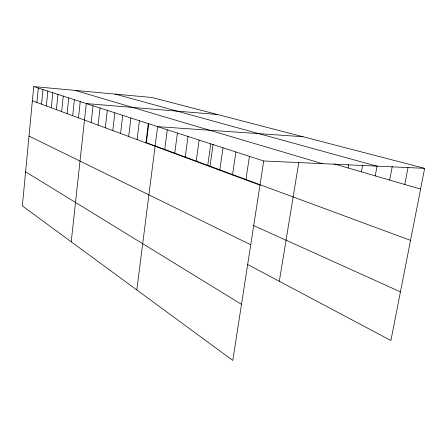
<?xml version="1.0" encoding="UTF-8"?>
<svg xmlns="http://www.w3.org/2000/svg" width="447" height="447" viewBox="0 0 447 447"><rect width="100%" height="100%" fill="white"/><g stroke="black" fill="none" stroke-linecap="round" stroke-linejoin="round"><path stroke-width="0.67" d="M33.726 86.573L22.35 205.916L232.798 360.427L263.73 160.97L33.726 86.573L152.008 97.507L424.65 168.335L390.907 340.513L247.537 264.434M36.9 102.441L38.291 88.048M41.56 104.168L42.985 89.568M46.359 105.95L47.823 91.132M51.304 107.783L52.807 92.747M56.4 109.671L57.954 94.406M61.664 111.621L63.256 96.122M67.089 113.639L68.732 97.893M72.699 115.712L74.386 99.726M78.488 117.863L80.231 101.614M71.229 241.805L86.271 103.57L217.32 114.477M91.16 122.556L93.021 105.749M98.1 125.132L100.022 108.018M105.302 127.803L107.291 110.37M112.789 130.574L114.851 112.812M120.573 133.463L122.713 115.354M128.675 136.469L130.898 118.002M137.112 139.593L139.419 120.763M145.912 142.856L148.309 123.635M148.711 123.925L146.37 142.666L410.53 240.369M136.81 289.952L157.59 126.635L303.021 136.737M164.68 149.812L167.279 129.77M174.699 153.528L177.409 133.05M185.187 157.417L188.014 136.48M196.172 161.49L199.127 140.073M207.687 165.759L210.783 143.845M209.989 166.195L213.079 144.415M219.784 170.246L223.025 147.801M232.496 174.956L235.893 151.963M245.878 179.917L249.443 156.349M279.314 281.297L298.831 162.267M348.14 167.994L348.727 164.658M361.399 171.849L362.623 165.044M375.234 175.878L377.084 165.815M389.683 180.08L392.254 166.385M404.781 184.477L408.027 167.569M263.73 160.97L424.65 168.335M115.304 94.116L376.821 166.144M334.132 163.915L420.588 189.075M75.157 90.4L322.388 163.652M32.374 100.765L259.981 185.142M253.566 225.551L400.445 291.841M29.01 136.084L250.733 244.76M25.602 171.827L241.497 304.334"/></g></svg>
